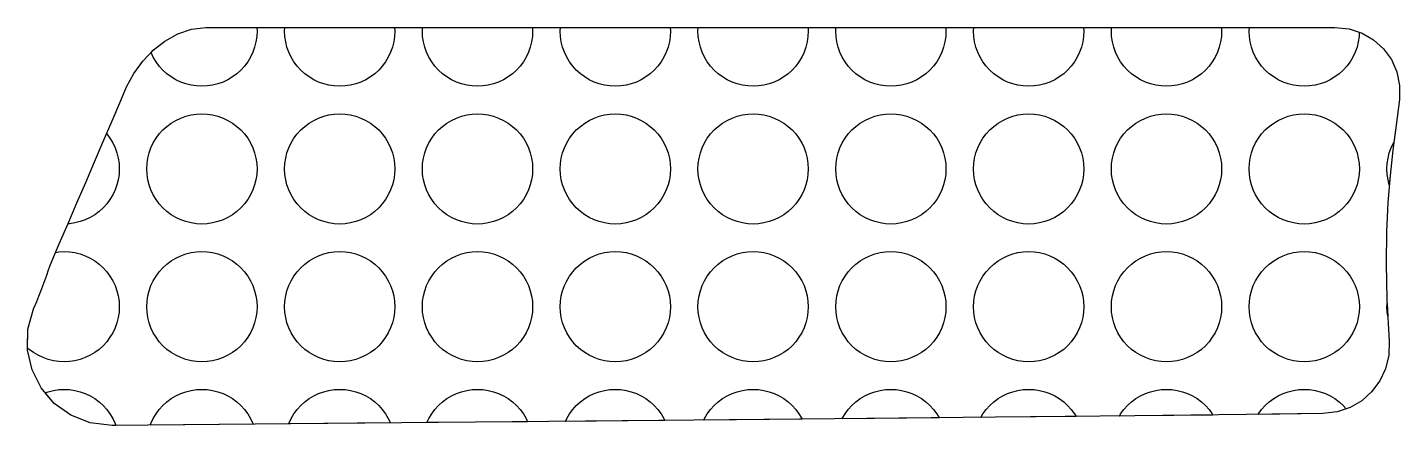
# Model space of a CAD drawing. Header units: millimetres. Extents: x 16 to 138, y -290 to -202.
# Drawn here: x 113.09 to 137.98, y -209.1 to -201.88 of the extents above; entities that cross this region are included whole.
import ezdxf

# ---------------------------------------------------------------- set-up
doc = ezdxf.new("R2010")
doc.units = ezdxf.units.MM
doc.layers.add('background', color=7, linetype='Continuous')
doc.layers.add('outline_1', color=3, linetype='Continuous')

msp = doc.modelspace()

# ---------------------------------------------------------------- linework, layer by layer
at = {"layer": 'background'}
for points in [[(115.372, -202.29), (115.585, -202.122), (115.817, -201.992), (116.065, -201.907), (116.324, -201.875), (117.252, -201.875), (117.255, -201.943), (117.251, -202.041), (117.236, -202.138), (117.212, -202.233), (117.179, -202.325), (117.137, -202.414), (117.087, -202.498), (117.028, -202.577), (116.962, -202.65), (116.89, -202.716), (116.811, -202.774), (116.727, -202.824), (116.638, -202.866), (116.546, -202.899), (116.45, -202.923), (116.353, -202.938), (116.255, -202.943), (116.157, -202.938), (116.06, -202.923), (115.965, -202.899), (115.873, -202.866), (115.784, -202.824), (115.7, -202.774), (115.621, -202.716), (115.548, -202.65), (115.482, -202.577), (115.424, -202.498), (115.373, -202.414), (115.334, -202.33)], [(118.885, -201.875), (119.752, -201.875), (119.755, -201.943), (119.751, -202.041), (119.736, -202.138), (119.712, -202.233), (119.679, -202.325), (119.637, -202.414), (119.587, -202.498), (119.528, -202.577), (119.462, -202.65), (119.39, -202.716), (119.311, -202.774), (119.227, -202.824), (119.138, -202.866), (119.046, -202.899), (118.95, -202.923), (118.853, -202.938), (118.755, -202.943), (118.657, -202.938), (118.56, -202.923), (118.465, -202.899), (118.373, -202.866), (118.284, -202.824), (118.2, -202.774), (118.121, -202.716), (118.048, -202.65), (117.982, -202.577), (117.924, -202.498), (117.873, -202.414), (117.831, -202.325), (117.798, -202.233), (117.775, -202.138), (117.76, -202.041), (117.755, -201.943), (117.759, -201.875)], [(121.446, -201.875), (122.252, -201.875), (122.255, -201.943), (122.251, -202.041), (122.236, -202.138), (122.212, -202.233), (122.179, -202.325), (122.137, -202.414), (122.087, -202.498), (122.028, -202.577), (121.962, -202.65), (121.89, -202.716), (121.811, -202.774), (121.727, -202.824), (121.638, -202.866), (121.546, -202.899), (121.45, -202.923), (121.353, -202.938), (121.255, -202.943), (121.157, -202.938), (121.06, -202.923), (120.965, -202.899), (120.873, -202.866), (120.784, -202.824), (120.7, -202.774), (120.621, -202.716), (120.548, -202.65), (120.482, -202.577), (120.424, -202.498), (120.373, -202.414), (120.331, -202.325), (120.298, -202.233), (120.275, -202.138), (120.26, -202.041), (120.255, -201.943), (120.259, -201.875)], [(124.007, -201.875), (124.752, -201.875), (124.755, -201.943), (124.751, -202.041), (124.736, -202.138), (124.712, -202.233), (124.679, -202.325), (124.637, -202.414), (124.587, -202.498), (124.528, -202.577), (124.462, -202.65), (124.39, -202.716), (124.311, -202.774), (124.227, -202.824), (124.138, -202.866), (124.046, -202.899), (123.95, -202.923), (123.853, -202.938), (123.755, -202.943), (123.657, -202.938), (123.56, -202.923), (123.465, -202.899), (123.373, -202.866), (123.284, -202.824), (123.2, -202.774), (123.121, -202.716), (123.048, -202.65), (122.982, -202.577), (122.924, -202.498), (122.873, -202.414), (122.831, -202.325), (122.798, -202.233), (122.775, -202.138), (122.76, -202.041), (122.755, -201.943), (122.759, -201.875)], [(126.568, -201.875), (127.252, -201.875), (127.255, -201.943), (127.251, -202.041), (127.236, -202.138), (127.212, -202.233), (127.179, -202.325), (127.137, -202.414), (127.087, -202.498), (127.028, -202.577), (126.962, -202.65), (126.89, -202.716), (126.811, -202.774), (126.727, -202.824), (126.638, -202.866), (126.546, -202.899), (126.45, -202.923), (126.353, -202.938), (126.255, -202.943), (126.157, -202.938), (126.06, -202.923), (125.965, -202.899), (125.873, -202.866), (125.784, -202.824), (125.7, -202.774), (125.621, -202.716), (125.548, -202.65), (125.482, -202.577), (125.424, -202.498), (125.373, -202.414), (125.331, -202.325), (125.298, -202.233), (125.275, -202.138), (125.26, -202.041), (125.255, -201.943), (125.259, -201.875)], [(129.128, -201.875), (129.752, -201.875), (129.755, -201.943), (129.751, -202.041), (129.736, -202.138), (129.712, -202.233), (129.679, -202.325), (129.637, -202.414), (129.587, -202.498), (129.528, -202.577), (129.462, -202.65), (129.39, -202.716), (129.311, -202.774), (129.227, -202.824), (129.138, -202.866), (129.046, -202.899), (128.95, -202.923), (128.853, -202.938), (128.755, -202.943), (128.657, -202.938), (128.56, -202.923), (128.465, -202.899), (128.373, -202.866), (128.284, -202.824), (128.2, -202.774), (128.121, -202.716), (128.048, -202.65), (127.982, -202.577), (127.924, -202.498), (127.873, -202.414), (127.831, -202.325), (127.798, -202.233), (127.775, -202.138), (127.76, -202.041), (127.755, -201.943), (127.759, -201.875)], [(131.689, -201.875), (132.252, -201.875), (132.255, -201.943), (132.251, -202.041), (132.236, -202.138), (132.212, -202.233), (132.179, -202.325), (132.137, -202.414), (132.087, -202.498), (132.028, -202.577), (131.962, -202.65), (131.89, -202.716), (131.811, -202.774), (131.727, -202.824), (131.638, -202.866), (131.546, -202.899), (131.45, -202.923), (131.353, -202.938), (131.255, -202.943), (131.157, -202.938), (131.06, -202.923), (130.965, -202.899), (130.873, -202.866), (130.784, -202.824), (130.7, -202.774), (130.621, -202.716), (130.548, -202.65), (130.482, -202.577), (130.424, -202.498), (130.373, -202.414), (130.331, -202.325), (130.298, -202.233), (130.275, -202.138), (130.26, -202.041), (130.255, -201.943), (130.259, -201.875)], [(134.25, -201.875), (134.752, -201.875), (134.755, -201.943), (134.751, -202.041), (134.736, -202.138), (134.712, -202.233), (134.679, -202.325), (134.637, -202.414), (134.587, -202.498), (134.528, -202.577), (134.462, -202.65), (134.39, -202.716), (134.311, -202.774), (134.227, -202.824), (134.138, -202.866), (134.046, -202.899), (133.95, -202.923), (133.853, -202.938), (133.755, -202.943), (133.657, -202.938), (133.56, -202.923), (133.465, -202.899), (133.373, -202.866), (133.284, -202.824), (133.2, -202.774), (133.121, -202.716), (133.048, -202.65), (132.982, -202.577), (132.924, -202.498), (132.873, -202.414), (132.831, -202.325), (132.798, -202.233), (132.775, -202.138), (132.76, -202.041), (132.755, -201.943), (132.759, -201.875)], [(136.811, -201.875), (137.067, -201.901), (137.254, -201.962), (137.251, -202.041), (137.236, -202.138), (137.212, -202.233), (137.179, -202.325), (137.137, -202.414), (137.087, -202.498), (137.028, -202.577), (136.962, -202.65), (136.89, -202.716), (136.811, -202.774), (136.727, -202.824), (136.638, -202.866), (136.546, -202.899), (136.45, -202.923), (136.353, -202.938), (136.255, -202.943), (136.157, -202.938), (136.06, -202.923), (135.965, -202.899), (135.873, -202.866), (135.784, -202.824), (135.7, -202.774), (135.621, -202.716), (135.548, -202.65), (135.482, -202.577), (135.424, -202.498), (135.373, -202.414), (135.331, -202.325), (135.298, -202.233), (135.275, -202.138), (135.26, -202.041), (135.255, -201.943), (135.259, -201.875)], [(117.255, -204.443), (117.251, -204.541), (117.236, -204.638), (117.212, -204.733), (117.179, -204.825), (117.137, -204.914), (117.087, -204.998), (117.028, -205.077), (116.962, -205.15), (116.89, -205.216), (116.811, -205.274), (116.727, -205.324), (116.638, -205.366), (116.546, -205.399), (116.45, -205.423), (116.353, -205.438), (116.255, -205.443), (116.157, -205.438), (116.06, -205.423), (115.965, -205.399), (115.873, -205.366), (115.784, -205.324), (115.7, -205.274), (115.621, -205.216), (115.548, -205.15), (115.482, -205.077), (115.424, -204.998), (115.373, -204.914), (115.331, -204.825), (115.298, -204.733), (115.275, -204.638), (115.26, -204.541), (115.255, -204.443), (115.26, -204.345), (115.275, -204.247), (115.298, -204.152), (115.331, -204.06), (115.373, -203.971), (115.424, -203.887), (115.482, -203.808), (115.548, -203.735), (115.621, -203.67), (115.7, -203.611), (115.784, -203.561), (115.873, -203.519), (115.965, -203.486), (116.06, -203.462), (116.157, -203.447), (116.255, -203.443), (116.353, -203.447), (116.45, -203.462), (116.546, -203.486), (116.638, -203.519), (116.727, -203.561), (116.811, -203.611), (116.89, -203.67), (116.962, -203.735), (117.028, -203.808), (117.087, -203.887), (117.137, -203.971), (117.179, -204.06), (117.212, -204.152), (117.236, -204.247), (117.251, -204.345)], [(119.755, -204.443), (119.751, -204.541), (119.736, -204.638), (119.712, -204.733), (119.679, -204.825), (119.637, -204.914), (119.587, -204.998), (119.528, -205.077), (119.462, -205.15), (119.39, -205.216), (119.311, -205.274), (119.227, -205.324), (119.138, -205.366), (119.046, -205.399), (118.95, -205.423), (118.853, -205.438), (118.755, -205.443), (118.657, -205.438), (118.56, -205.423), (118.465, -205.399), (118.373, -205.366), (118.284, -205.324), (118.2, -205.274), (118.121, -205.216), (118.048, -205.15), (117.982, -205.077), (117.924, -204.998), (117.873, -204.914), (117.831, -204.825), (117.798, -204.733), (117.775, -204.638), (117.76, -204.541), (117.755, -204.443), (117.76, -204.345), (117.775, -204.247), (117.798, -204.152), (117.831, -204.06), (117.873, -203.971), (117.924, -203.887), (117.982, -203.808), (118.048, -203.735), (118.121, -203.67), (118.2, -203.611), (118.284, -203.561), (118.373, -203.519), (118.465, -203.486), (118.56, -203.462), (118.657, -203.447), (118.755, -203.443), (118.853, -203.447), (118.95, -203.462), (119.046, -203.486), (119.138, -203.519), (119.227, -203.561), (119.311, -203.611), (119.39, -203.67), (119.462, -203.735), (119.528, -203.808), (119.587, -203.887), (119.637, -203.971), (119.679, -204.06), (119.712, -204.152), (119.736, -204.247), (119.751, -204.345)], [(122.255, -204.443), (122.251, -204.541), (122.236, -204.638), (122.212, -204.733), (122.179, -204.825), (122.137, -204.914), (122.087, -204.998), (122.028, -205.077), (121.962, -205.15), (121.89, -205.216), (121.811, -205.274), (121.727, -205.324), (121.638, -205.366), (121.546, -205.399), (121.45, -205.423), (121.353, -205.438), (121.255, -205.443), (121.157, -205.438), (121.06, -205.423), (120.965, -205.399), (120.873, -205.366), (120.784, -205.324), (120.7, -205.274), (120.621, -205.216), (120.548, -205.15), (120.482, -205.077), (120.424, -204.998), (120.373, -204.914), (120.331, -204.825), (120.298, -204.733), (120.275, -204.638), (120.26, -204.541), (120.255, -204.443), (120.26, -204.345), (120.275, -204.247), (120.298, -204.152), (120.331, -204.06), (120.373, -203.971), (120.424, -203.887), (120.482, -203.808), (120.548, -203.735), (120.621, -203.67), (120.7, -203.611), (120.784, -203.561), (120.873, -203.519), (120.965, -203.486), (121.06, -203.462), (121.157, -203.447), (121.255, -203.443), (121.353, -203.447), (121.45, -203.462), (121.546, -203.486), (121.638, -203.519), (121.727, -203.561), (121.811, -203.611), (121.89, -203.67), (121.962, -203.735), (122.028, -203.808), (122.087, -203.887), (122.137, -203.971), (122.179, -204.06), (122.212, -204.152), (122.236, -204.247), (122.251, -204.345)], [(124.755, -204.443), (124.751, -204.541), (124.736, -204.638), (124.712, -204.733), (124.679, -204.825), (124.637, -204.914), (124.587, -204.998), (124.528, -205.077), (124.462, -205.15), (124.39, -205.216), (124.311, -205.274), (124.227, -205.324), (124.138, -205.366), (124.046, -205.399), (123.95, -205.423), (123.853, -205.438), (123.755, -205.443), (123.657, -205.438), (123.56, -205.423), (123.465, -205.399), (123.373, -205.366), (123.284, -205.324), (123.2, -205.274), (123.121, -205.216), (123.048, -205.15), (122.982, -205.077), (122.924, -204.998), (122.873, -204.914), (122.831, -204.825), (122.798, -204.733), (122.775, -204.638), (122.76, -204.541), (122.755, -204.443), (122.76, -204.345), (122.775, -204.247), (122.798, -204.152), (122.831, -204.06), (122.873, -203.971), (122.924, -203.887), (122.982, -203.808), (123.048, -203.735), (123.121, -203.67), (123.2, -203.611), (123.284, -203.561), (123.373, -203.519), (123.465, -203.486), (123.56, -203.462), (123.657, -203.447), (123.755, -203.443), (123.853, -203.447), (123.95, -203.462), (124.046, -203.486), (124.138, -203.519), (124.227, -203.561), (124.311, -203.611), (124.39, -203.67), (124.462, -203.735), (124.528, -203.808), (124.587, -203.887), (124.637, -203.971), (124.679, -204.06), (124.712, -204.152), (124.736, -204.247), (124.751, -204.345)], [(127.255, -204.443), (127.251, -204.541), (127.236, -204.638), (127.212, -204.733), (127.179, -204.825), (127.137, -204.914), (127.087, -204.998), (127.028, -205.077), (126.962, -205.15), (126.89, -205.216), (126.811, -205.274), (126.727, -205.324), (126.638, -205.366), (126.546, -205.399), (126.45, -205.423), (126.353, -205.438), (126.255, -205.443), (126.157, -205.438), (126.06, -205.423), (125.965, -205.399), (125.873, -205.366), (125.784, -205.324), (125.7, -205.274), (125.621, -205.216), (125.548, -205.15), (125.482, -205.077), (125.424, -204.998), (125.373, -204.914), (125.331, -204.825), (125.298, -204.733), (125.275, -204.638), (125.26, -204.541), (125.255, -204.443), (125.26, -204.345), (125.275, -204.247), (125.298, -204.152), (125.331, -204.06), (125.373, -203.971), (125.424, -203.887), (125.482, -203.808), (125.548, -203.735), (125.621, -203.67), (125.7, -203.611), (125.784, -203.561), (125.873, -203.519), (125.965, -203.486), (126.06, -203.462), (126.157, -203.447), (126.255, -203.443), (126.353, -203.447), (126.45, -203.462), (126.546, -203.486), (126.638, -203.519), (126.727, -203.561), (126.811, -203.611), (126.89, -203.67), (126.962, -203.735), (127.028, -203.808), (127.087, -203.887), (127.137, -203.971), (127.179, -204.06), (127.212, -204.152), (127.236, -204.247), (127.251, -204.345)], [(129.755, -204.443), (129.751, -204.541), (129.736, -204.638), (129.712, -204.733), (129.679, -204.825), (129.637, -204.914), (129.587, -204.998), (129.528, -205.077), (129.462, -205.15), (129.39, -205.216), (129.311, -205.274), (129.227, -205.324), (129.138, -205.366), (129.046, -205.399), (128.95, -205.423), (128.853, -205.438), (128.755, -205.443), (128.657, -205.438), (128.56, -205.423), (128.465, -205.399), (128.373, -205.366), (128.284, -205.324), (128.2, -205.274), (128.121, -205.216), (128.048, -205.15), (127.982, -205.077), (127.924, -204.998), (127.873, -204.914), (127.831, -204.825), (127.798, -204.733), (127.775, -204.638), (127.76, -204.541), (127.755, -204.443), (127.76, -204.345), (127.775, -204.247), (127.798, -204.152), (127.831, -204.06), (127.873, -203.971), (127.924, -203.887), (127.982, -203.808), (128.048, -203.735), (128.121, -203.67), (128.2, -203.611), (128.284, -203.561), (128.373, -203.519), (128.465, -203.486), (128.56, -203.462), (128.657, -203.447), (128.755, -203.443), (128.853, -203.447), (128.95, -203.462), (129.046, -203.486), (129.138, -203.519), (129.227, -203.561), (129.311, -203.611), (129.39, -203.67), (129.462, -203.735), (129.528, -203.808), (129.587, -203.887), (129.637, -203.971), (129.679, -204.06), (129.712, -204.152), (129.736, -204.247), (129.751, -204.345)], [(132.255, -204.443), (132.251, -204.541), (132.236, -204.638), (132.212, -204.733), (132.179, -204.825), (132.137, -204.914), (132.087, -204.998), (132.028, -205.077), (131.962, -205.15), (131.89, -205.216), (131.811, -205.274), (131.727, -205.324), (131.638, -205.366), (131.546, -205.399), (131.45, -205.423), (131.353, -205.438), (131.255, -205.443), (131.157, -205.438), (131.06, -205.423), (130.965, -205.399), (130.873, -205.366), (130.784, -205.324), (130.7, -205.274), (130.621, -205.216), (130.548, -205.15), (130.482, -205.077), (130.424, -204.998), (130.373, -204.914), (130.331, -204.825), (130.298, -204.733), (130.275, -204.638), (130.26, -204.541), (130.255, -204.443), (130.26, -204.345), (130.275, -204.247), (130.298, -204.152), (130.331, -204.06), (130.373, -203.971), (130.424, -203.887), (130.482, -203.808), (130.548, -203.735), (130.621, -203.67), (130.7, -203.611), (130.784, -203.561), (130.873, -203.519), (130.965, -203.486), (131.06, -203.462), (131.157, -203.447), (131.255, -203.443), (131.353, -203.447), (131.45, -203.462), (131.546, -203.486), (131.638, -203.519), (131.727, -203.561), (131.811, -203.611), (131.89, -203.67), (131.962, -203.735), (132.028, -203.808), (132.087, -203.887), (132.137, -203.971), (132.179, -204.06), (132.212, -204.152), (132.236, -204.247), (132.251, -204.345)], [(134.755, -204.443), (134.751, -204.541), (134.736, -204.638), (134.712, -204.733), (134.679, -204.825), (134.637, -204.914), (134.587, -204.998), (134.528, -205.077), (134.462, -205.15), (134.39, -205.216), (134.311, -205.274), (134.227, -205.324), (134.138, -205.366), (134.046, -205.399), (133.95, -205.423), (133.853, -205.438), (133.755, -205.443), (133.657, -205.438), (133.56, -205.423), (133.465, -205.399), (133.373, -205.366), (133.284, -205.324), (133.2, -205.274), (133.121, -205.216), (133.048, -205.15), (132.982, -205.077), (132.924, -204.998), (132.873, -204.914), (132.831, -204.825), (132.798, -204.733), (132.775, -204.638), (132.76, -204.541), (132.755, -204.443), (132.76, -204.345), (132.775, -204.247), (132.798, -204.152), (132.831, -204.06), (132.873, -203.971), (132.924, -203.887), (132.982, -203.808), (133.048, -203.735), (133.121, -203.67), (133.2, -203.611), (133.284, -203.561), (133.373, -203.519), (133.465, -203.486), (133.56, -203.462), (133.657, -203.447), (133.755, -203.443), (133.853, -203.447), (133.95, -203.462), (134.046, -203.486), (134.138, -203.519), (134.227, -203.561), (134.311, -203.611), (134.39, -203.67), (134.462, -203.735), (134.528, -203.808), (134.587, -203.887), (134.637, -203.971), (134.679, -204.06), (134.712, -204.152), (134.736, -204.247), (134.751, -204.345)], [(137.255, -204.443), (137.251, -204.541), (137.236, -204.638), (137.212, -204.733), (137.179, -204.825), (137.137, -204.914), (137.087, -204.998), (137.028, -205.077), (136.962, -205.15), (136.89, -205.216), (136.811, -205.274), (136.727, -205.324), (136.638, -205.366), (136.546, -205.399), (136.45, -205.423), (136.353, -205.438), (136.255, -205.443), (136.157, -205.438), (136.06, -205.423), (135.965, -205.399), (135.873, -205.366), (135.784, -205.324), (135.7, -205.274), (135.621, -205.216), (135.548, -205.15), (135.482, -205.077), (135.424, -204.998), (135.373, -204.914), (135.331, -204.825), (135.298, -204.733), (135.275, -204.638), (135.26, -204.541), (135.255, -204.443), (135.26, -204.345), (135.275, -204.247), (135.298, -204.152), (135.331, -204.06), (135.373, -203.971), (135.424, -203.887), (135.482, -203.808), (135.548, -203.735), (135.621, -203.67), (135.7, -203.611), (135.784, -203.561), (135.873, -203.519), (135.965, -203.486), (136.06, -203.462), (136.157, -203.447), (136.255, -203.443), (136.353, -203.447), (136.45, -203.462), (136.546, -203.486), (136.638, -203.519), (136.727, -203.561), (136.811, -203.611), (136.89, -203.67), (136.962, -203.735), (137.028, -203.808), (137.087, -203.887), (137.137, -203.971), (137.179, -204.06), (137.212, -204.152), (137.236, -204.247), (137.251, -204.345)], [(113.826, -205.431), (113.986, -205.059), (114.146, -204.688), (114.306, -204.316), (114.466, -203.945), (114.526, -203.805), (114.528, -203.808), (114.587, -203.887), (114.637, -203.971), (114.679, -204.06), (114.712, -204.152), (114.736, -204.247), (114.751, -204.345), (114.755, -204.443), (114.751, -204.541), (114.736, -204.638), (114.712, -204.733), (114.679, -204.825), (114.637, -204.914), (114.587, -204.998), (114.528, -205.077), (114.462, -205.15), (114.39, -205.216), (114.311, -205.274), (114.227, -205.324), (114.138, -205.366), (114.046, -205.399), (113.95, -205.423), (113.853, -205.438), (113.822, -205.439)], [(137.862, -204.1), (137.812, -204.562), (137.798, -204.731), (137.775, -204.638), (137.76, -204.541), (137.755, -204.443), (137.76, -204.345), (137.775, -204.247), (137.798, -204.152), (137.831, -204.06), (137.873, -203.971), (137.88, -203.96)], [(113.098, -207.349), (113.208, -206.966), (113.209, -206.963), (113.21, -206.961), (113.212, -206.958), (113.213, -206.955), (113.214, -206.952), (113.216, -206.949), (113.217, -206.947), (113.218, -206.944), (113.258, -206.849), (113.297, -206.754), (113.335, -206.659), (113.371, -206.563), (113.407, -206.467), (113.441, -206.37), (113.474, -206.273), (113.506, -206.174), (113.6, -205.956), (113.657, -205.947), (113.755, -205.943), (113.853, -205.947), (113.95, -205.962), (114.046, -205.986), (114.138, -206.019), (114.227, -206.061), (114.311, -206.111), (114.39, -206.17), (114.462, -206.235), (114.528, -206.308), (114.587, -206.387), (114.637, -206.471), (114.679, -206.56), (114.712, -206.652), (114.736, -206.747), (114.751, -206.845), (114.755, -206.943), (114.751, -207.041), (114.736, -207.138), (114.712, -207.233), (114.679, -207.325), (114.637, -207.414), (114.587, -207.498), (114.528, -207.577), (114.462, -207.65), (114.39, -207.716), (114.311, -207.774), (114.227, -207.824), (114.138, -207.866), (114.046, -207.899), (113.95, -207.923), (113.853, -207.938), (113.755, -207.943), (113.657, -207.938), (113.56, -207.923), (113.465, -207.899), (113.373, -207.866), (113.284, -207.824), (113.2, -207.774), (113.121, -207.716), (113.09, -207.688)], [(117.255, -206.943), (117.251, -207.041), (117.236, -207.138), (117.212, -207.233), (117.179, -207.325), (117.137, -207.414), (117.087, -207.498), (117.028, -207.577), (116.962, -207.65), (116.89, -207.716), (116.811, -207.774), (116.727, -207.824), (116.638, -207.866), (116.546, -207.899), (116.45, -207.923), (116.353, -207.938), (116.255, -207.943), (116.157, -207.938), (116.06, -207.923), (115.965, -207.899), (115.873, -207.866), (115.784, -207.824), (115.7, -207.774), (115.621, -207.716), (115.548, -207.65), (115.482, -207.577), (115.424, -207.498), (115.373, -207.414), (115.331, -207.325), (115.298, -207.233), (115.275, -207.138), (115.26, -207.041), (115.255, -206.943), (115.26, -206.845), (115.275, -206.747), (115.298, -206.652), (115.331, -206.56), (115.373, -206.471), (115.424, -206.387), (115.482, -206.308), (115.548, -206.235), (115.621, -206.17), (115.7, -206.111), (115.784, -206.061), (115.873, -206.019), (115.965, -205.986), (116.06, -205.962), (116.157, -205.947), (116.255, -205.943), (116.353, -205.947), (116.45, -205.962), (116.546, -205.986), (116.638, -206.019), (116.727, -206.061), (116.811, -206.111), (116.89, -206.17), (116.962, -206.235), (117.028, -206.308), (117.087, -206.387), (117.137, -206.471), (117.179, -206.56), (117.212, -206.652), (117.236, -206.747), (117.251, -206.845)], [(119.755, -206.943), (119.751, -207.041), (119.736, -207.138), (119.712, -207.233), (119.679, -207.325), (119.637, -207.414), (119.587, -207.498), (119.528, -207.577), (119.462, -207.65), (119.39, -207.716), (119.311, -207.774), (119.227, -207.824), (119.138, -207.866), (119.046, -207.899), (118.95, -207.923), (118.853, -207.938), (118.755, -207.943), (118.657, -207.938), (118.56, -207.923), (118.465, -207.899), (118.373, -207.866), (118.284, -207.824), (118.2, -207.774), (118.121, -207.716), (118.048, -207.65), (117.982, -207.577), (117.924, -207.498), (117.873, -207.414), (117.831, -207.325), (117.798, -207.233), (117.775, -207.138), (117.76, -207.041), (117.755, -206.943), (117.76, -206.845), (117.775, -206.747), (117.798, -206.652), (117.831, -206.56), (117.873, -206.471), (117.924, -206.387), (117.982, -206.308), (118.048, -206.235), (118.121, -206.17), (118.2, -206.111), (118.284, -206.061), (118.373, -206.019), (118.465, -205.986), (118.56, -205.962), (118.657, -205.947), (118.755, -205.943), (118.853, -205.947), (118.95, -205.962), (119.046, -205.986), (119.138, -206.019), (119.227, -206.061), (119.311, -206.111), (119.39, -206.17), (119.462, -206.235), (119.528, -206.308), (119.587, -206.387), (119.637, -206.471), (119.679, -206.56), (119.712, -206.652), (119.736, -206.747), (119.751, -206.845)], [(122.255, -206.943), (122.251, -207.041), (122.236, -207.138), (122.212, -207.233), (122.179, -207.325), (122.137, -207.414), (122.087, -207.498), (122.028, -207.577), (121.962, -207.65), (121.89, -207.716), (121.811, -207.774), (121.727, -207.824), (121.638, -207.866), (121.546, -207.899), (121.45, -207.923), (121.353, -207.938), (121.255, -207.943), (121.157, -207.938), (121.06, -207.923), (120.965, -207.899), (120.873, -207.866), (120.784, -207.824), (120.7, -207.774), (120.621, -207.716), (120.548, -207.65), (120.482, -207.577), (120.424, -207.498), (120.373, -207.414), (120.331, -207.325), (120.298, -207.233), (120.275, -207.138), (120.26, -207.041), (120.255, -206.943), (120.26, -206.845), (120.275, -206.747), (120.298, -206.652), (120.331, -206.56), (120.373, -206.471), (120.424, -206.387), (120.482, -206.308), (120.548, -206.235), (120.621, -206.17), (120.7, -206.111), (120.784, -206.061), (120.873, -206.019), (120.965, -205.986), (121.06, -205.962), (121.157, -205.947), (121.255, -205.943), (121.353, -205.947), (121.45, -205.962), (121.546, -205.986), (121.638, -206.019), (121.727, -206.061), (121.811, -206.111), (121.89, -206.17), (121.962, -206.235), (122.028, -206.308), (122.087, -206.387), (122.137, -206.471), (122.179, -206.56), (122.212, -206.652), (122.236, -206.747), (122.251, -206.845)], [(124.755, -206.943), (124.751, -207.041), (124.736, -207.138), (124.712, -207.233), (124.679, -207.325), (124.637, -207.414), (124.587, -207.498), (124.528, -207.577), (124.462, -207.65), (124.39, -207.716), (124.311, -207.774), (124.227, -207.824), (124.138, -207.866), (124.046, -207.899), (123.95, -207.923), (123.853, -207.938), (123.755, -207.943), (123.657, -207.938), (123.56, -207.923), (123.465, -207.899), (123.373, -207.866), (123.284, -207.824), (123.2, -207.774), (123.121, -207.716), (123.048, -207.65), (122.982, -207.577), (122.924, -207.498), (122.873, -207.414), (122.831, -207.325), (122.798, -207.233), (122.775, -207.138), (122.76, -207.041), (122.755, -206.943), (122.76, -206.845), (122.775, -206.747), (122.798, -206.652), (122.831, -206.56), (122.873, -206.471), (122.924, -206.387), (122.982, -206.308), (123.048, -206.235), (123.121, -206.17), (123.2, -206.111), (123.284, -206.061), (123.373, -206.019), (123.465, -205.986), (123.56, -205.962), (123.657, -205.947), (123.755, -205.943), (123.853, -205.947), (123.95, -205.962), (124.046, -205.986), (124.138, -206.019), (124.227, -206.061), (124.311, -206.111), (124.39, -206.17), (124.462, -206.235), (124.528, -206.308), (124.587, -206.387), (124.637, -206.471), (124.679, -206.56), (124.712, -206.652), (124.736, -206.747), (124.751, -206.845)], [(127.255, -206.943), (127.251, -207.041), (127.236, -207.138), (127.212, -207.233), (127.179, -207.325), (127.137, -207.414), (127.087, -207.498), (127.028, -207.577), (126.962, -207.65), (126.89, -207.716), (126.811, -207.774), (126.727, -207.824), (126.638, -207.866), (126.546, -207.899), (126.45, -207.923), (126.353, -207.938), (126.255, -207.943), (126.157, -207.938), (126.06, -207.923), (125.965, -207.899), (125.873, -207.866), (125.784, -207.824), (125.7, -207.774), (125.621, -207.716), (125.548, -207.65), (125.482, -207.577), (125.424, -207.498), (125.373, -207.414), (125.331, -207.325), (125.298, -207.233), (125.275, -207.138), (125.26, -207.041), (125.255, -206.943), (125.26, -206.845), (125.275, -206.747), (125.298, -206.652), (125.331, -206.56), (125.373, -206.471), (125.424, -206.387), (125.482, -206.308), (125.548, -206.235), (125.621, -206.17), (125.7, -206.111), (125.784, -206.061), (125.873, -206.019), (125.965, -205.986), (126.06, -205.962), (126.157, -205.947), (126.255, -205.943), (126.353, -205.947), (126.45, -205.962), (126.546, -205.986), (126.638, -206.019), (126.727, -206.061), (126.811, -206.111), (126.89, -206.17), (126.962, -206.235), (127.028, -206.308), (127.087, -206.387), (127.137, -206.471), (127.179, -206.56), (127.212, -206.652), (127.236, -206.747), (127.251, -206.845)], [(129.755, -206.943), (129.751, -207.041), (129.736, -207.138), (129.712, -207.233), (129.679, -207.325), (129.637, -207.414), (129.587, -207.498), (129.528, -207.577), (129.462, -207.65), (129.39, -207.716), (129.311, -207.774), (129.227, -207.824), (129.138, -207.866), (129.046, -207.899), (128.95, -207.923), (128.853, -207.938), (128.755, -207.943), (128.657, -207.938), (128.56, -207.923), (128.465, -207.899), (128.373, -207.866), (128.284, -207.824), (128.2, -207.774), (128.121, -207.716), (128.048, -207.65), (127.982, -207.577), (127.924, -207.498), (127.873, -207.414), (127.831, -207.325), (127.798, -207.233), (127.775, -207.138), (127.76, -207.041), (127.755, -206.943), (127.76, -206.845), (127.775, -206.747), (127.798, -206.652), (127.831, -206.56), (127.873, -206.471), (127.924, -206.387), (127.982, -206.308), (128.048, -206.235), (128.121, -206.17), (128.2, -206.111), (128.284, -206.061), (128.373, -206.019), (128.465, -205.986), (128.56, -205.962), (128.657, -205.947), (128.755, -205.943), (128.853, -205.947), (128.95, -205.962), (129.046, -205.986), (129.138, -206.019), (129.227, -206.061), (129.311, -206.111), (129.39, -206.17), (129.462, -206.235), (129.528, -206.308), (129.587, -206.387), (129.637, -206.471), (129.679, -206.56), (129.712, -206.652), (129.736, -206.747), (129.751, -206.845)], [(132.255, -206.943), (132.251, -207.041), (132.236, -207.138), (132.212, -207.233), (132.179, -207.325), (132.137, -207.414), (132.087, -207.498), (132.028, -207.577), (131.962, -207.65), (131.89, -207.716), (131.811, -207.774), (131.727, -207.824), (131.638, -207.866), (131.546, -207.899), (131.45, -207.923), (131.353, -207.938), (131.255, -207.943), (131.157, -207.938), (131.06, -207.923), (130.965, -207.899), (130.873, -207.866), (130.784, -207.824), (130.7, -207.774), (130.621, -207.716), (130.548, -207.65), (130.482, -207.577), (130.424, -207.498), (130.373, -207.414), (130.331, -207.325), (130.298, -207.233), (130.275, -207.138), (130.26, -207.041), (130.255, -206.943), (130.26, -206.845), (130.275, -206.747), (130.298, -206.652), (130.331, -206.56), (130.373, -206.471), (130.424, -206.387), (130.482, -206.308), (130.548, -206.235), (130.621, -206.17), (130.7, -206.111), (130.784, -206.061), (130.873, -206.019), (130.965, -205.986), (131.06, -205.962), (131.157, -205.947), (131.255, -205.943), (131.353, -205.947), (131.45, -205.962), (131.546, -205.986), (131.638, -206.019), (131.727, -206.061), (131.811, -206.111), (131.89, -206.17), (131.962, -206.235), (132.028, -206.308), (132.087, -206.387), (132.137, -206.471), (132.179, -206.56), (132.212, -206.652), (132.236, -206.747), (132.251, -206.845)], [(134.755, -206.943), (134.751, -207.041), (134.736, -207.138), (134.712, -207.233), (134.679, -207.325), (134.637, -207.414), (134.587, -207.498), (134.528, -207.577), (134.462, -207.65), (134.39, -207.716), (134.311, -207.774), (134.227, -207.824), (134.138, -207.866), (134.046, -207.899), (133.95, -207.923), (133.853, -207.938), (133.755, -207.943), (133.657, -207.938), (133.56, -207.923), (133.465, -207.899), (133.373, -207.866), (133.284, -207.824), (133.2, -207.774), (133.121, -207.716), (133.048, -207.65), (132.982, -207.577), (132.924, -207.498), (132.873, -207.414), (132.831, -207.325), (132.798, -207.233), (132.775, -207.138), (132.76, -207.041), (132.755, -206.943), (132.76, -206.845), (132.775, -206.747), (132.798, -206.652), (132.831, -206.56), (132.873, -206.471), (132.924, -206.387), (132.982, -206.308), (133.048, -206.235), (133.121, -206.17), (133.2, -206.111), (133.284, -206.061), (133.373, -206.019), (133.465, -205.986), (133.56, -205.962), (133.657, -205.947), (133.755, -205.943), (133.853, -205.947), (133.95, -205.962), (134.046, -205.986), (134.138, -206.019), (134.227, -206.061), (134.311, -206.111), (134.39, -206.17), (134.462, -206.235), (134.528, -206.308), (134.587, -206.387), (134.637, -206.471), (134.679, -206.56), (134.712, -206.652), (134.736, -206.747), (134.751, -206.845)], [(137.255, -206.943), (137.251, -207.041), (137.236, -207.138), (137.212, -207.233), (137.179, -207.325), (137.137, -207.414), (137.087, -207.498), (137.028, -207.577), (136.962, -207.65), (136.89, -207.716), (136.811, -207.774), (136.727, -207.824), (136.638, -207.866), (136.546, -207.899), (136.45, -207.923), (136.353, -207.938), (136.255, -207.943), (136.157, -207.938), (136.06, -207.923), (135.965, -207.899), (135.873, -207.866), (135.784, -207.824), (135.7, -207.774), (135.621, -207.716), (135.548, -207.65), (135.482, -207.577), (135.424, -207.498), (135.373, -207.414), (135.331, -207.325), (135.298, -207.233), (135.275, -207.138), (135.26, -207.041), (135.255, -206.943), (135.26, -206.845), (135.275, -206.747), (135.298, -206.652), (135.331, -206.56), (135.373, -206.471), (135.424, -206.387), (135.482, -206.308), (135.548, -206.235), (135.621, -206.17), (135.7, -206.111), (135.784, -206.061), (135.873, -206.019), (135.965, -205.986), (136.06, -205.962), (136.157, -205.947), (136.255, -205.943), (136.353, -205.947), (136.45, -205.962), (136.546, -205.986), (136.638, -206.019), (136.727, -206.061), (136.811, -206.111), (136.89, -206.17), (136.962, -206.235), (137.028, -206.308), (137.087, -206.387), (137.137, -206.471), (137.179, -206.56), (137.212, -206.652), (137.236, -206.747), (137.251, -206.845)], [(137.771, -207.115), (137.76, -207.041), (137.755, -206.943), (137.758, -206.883)], [(114.626, -209.099), (114.23, -209.052), (113.877, -208.913), (113.577, -208.696), (113.413, -208.504), (113.465, -208.486), (113.56, -208.462), (113.657, -208.447), (113.755, -208.443), (113.853, -208.447), (113.95, -208.462), (114.046, -208.486), (114.138, -208.519), (114.227, -208.561), (114.311, -208.611), (114.39, -208.67), (114.462, -208.735), (114.528, -208.808), (114.587, -208.887), (114.637, -208.971), (114.679, -209.06), (114.693, -209.098)], [(115.32, -209.093), (115.331, -209.06), (115.373, -208.971), (115.424, -208.887), (115.482, -208.808), (115.548, -208.735), (115.621, -208.67), (115.7, -208.611), (115.784, -208.561), (115.873, -208.519), (115.965, -208.486), (116.06, -208.462), (116.157, -208.447), (116.255, -208.443), (116.353, -208.447), (116.45, -208.462), (116.546, -208.486), (116.638, -208.519), (116.727, -208.561), (116.811, -208.611), (116.89, -208.67), (116.962, -208.735), (117.028, -208.808), (117.087, -208.887), (117.137, -208.971), (117.179, -209.06), (117.185, -209.075)], [(117.871, -209.069), (117.828, -209.069), (117.831, -209.06), (117.873, -208.971), (117.924, -208.887), (117.982, -208.808), (118.048, -208.735), (118.121, -208.67), (118.2, -208.611), (118.284, -208.561), (118.373, -208.519), (118.465, -208.486), (118.56, -208.462), (118.657, -208.447), (118.755, -208.443), (118.853, -208.447), (118.95, -208.462), (119.046, -208.486), (119.138, -208.519), (119.227, -208.561), (119.311, -208.611), (119.39, -208.67), (119.462, -208.735), (119.528, -208.808), (119.587, -208.887), (119.637, -208.971), (119.676, -209.052)], [(121.218, -209.038), (120.338, -209.046), (120.373, -208.971), (120.424, -208.887), (120.482, -208.808), (120.548, -208.735), (120.621, -208.67), (120.7, -208.611), (120.784, -208.561), (120.873, -208.519), (120.965, -208.486), (121.06, -208.462), (121.157, -208.447), (121.255, -208.443), (121.353, -208.447), (121.45, -208.462), (121.546, -208.486), (121.638, -208.519), (121.727, -208.561), (121.811, -208.611), (121.89, -208.67), (121.962, -208.735), (122.028, -208.808), (122.087, -208.887), (122.137, -208.971), (122.165, -209.029)], [(124.545, -209.007), (122.849, -209.023), (122.873, -208.971), (122.924, -208.887), (122.982, -208.808), (123.048, -208.735), (123.121, -208.67), (123.2, -208.611), (123.284, -208.561), (123.373, -208.519), (123.465, -208.486), (123.56, -208.462), (123.657, -208.447), (123.755, -208.443), (123.853, -208.447), (123.95, -208.462), (124.046, -208.486), (124.138, -208.519), (124.227, -208.561), (124.311, -208.611), (124.39, -208.67), (124.462, -208.735), (124.528, -208.808), (124.587, -208.887), (124.637, -208.971), (124.654, -209.006)], [(125.36, -208.999), (125.373, -208.971), (125.424, -208.887), (125.482, -208.808), (125.548, -208.735), (125.621, -208.67), (125.7, -208.611), (125.784, -208.561), (125.873, -208.519), (125.965, -208.486), (126.06, -208.462), (126.157, -208.447), (126.255, -208.443), (126.353, -208.447), (126.45, -208.462), (126.546, -208.486), (126.638, -208.519), (126.727, -208.561), (126.811, -208.611), (126.89, -208.67), (126.962, -208.735), (127.028, -208.808), (127.087, -208.887), (127.137, -208.971), (127.143, -208.983)], [(127.871, -208.976), (127.873, -208.971), (127.924, -208.887), (127.982, -208.808), (128.048, -208.735), (128.121, -208.67), (128.2, -208.611), (128.284, -208.561), (128.373, -208.519), (128.465, -208.486), (128.56, -208.462), (128.657, -208.447), (128.755, -208.443), (128.853, -208.447), (128.95, -208.462), (129.046, -208.486), (129.138, -208.519), (129.227, -208.561), (129.311, -208.611), (129.39, -208.67), (129.462, -208.735), (129.528, -208.808), (129.587, -208.887), (129.63, -208.959)], [(130.651, -208.949), (130.385, -208.951), (130.424, -208.887), (130.482, -208.808), (130.548, -208.735), (130.621, -208.67), (130.7, -208.611), (130.784, -208.561), (130.873, -208.519), (130.965, -208.486), (131.06, -208.462), (131.157, -208.447), (131.255, -208.443), (131.353, -208.447), (131.45, -208.462), (131.546, -208.486), (131.638, -208.519), (131.727, -208.561), (131.811, -208.611), (131.89, -208.67), (131.962, -208.735), (132.028, -208.808), (132.087, -208.887), (132.115, -208.934)], [(133.183, -208.923), (132.9, -208.926), (132.924, -208.887), (132.982, -208.808), (133.048, -208.735), (133.121, -208.67), (133.2, -208.611), (133.284, -208.561), (133.373, -208.519), (133.465, -208.486), (133.56, -208.462), (133.657, -208.447), (133.755, -208.443), (133.853, -208.447), (133.95, -208.462), (134.046, -208.486), (134.138, -208.519), (134.227, -208.561), (134.311, -208.611), (134.39, -208.67), (134.462, -208.735), (134.528, -208.808), (134.587, -208.887), (134.599, -208.908)], [(136.85, -208.853), (136.594, -208.883), (135.417, -208.898), (135.424, -208.887), (135.482, -208.808), (135.548, -208.735), (135.621, -208.67), (135.7, -208.611), (135.784, -208.561), (135.873, -208.519), (135.965, -208.486), (136.06, -208.462), (136.157, -208.447), (136.255, -208.443), (136.353, -208.447), (136.45, -208.462), (136.546, -208.486), (136.638, -208.519), (136.727, -208.561), (136.811, -208.611), (136.89, -208.67), (136.962, -208.735), (137.017, -208.796)]]:
    msp.add_lwpolyline(points, close=True, dxfattribs=at)
at = {"layer": 'outline_1'}
msp.add_lwpolyline([(113.506, -206.174), (113.666, -205.803), (113.826, -205.431), (113.986, -205.059), (114.146, -204.688), (114.306, -204.316), (114.466, -203.945), (114.626, -203.573), (114.786, -203.201), (114.885, -202.952), (115.018, -202.713), (115.181, -202.49), (115.372, -202.29), (115.585, -202.122), (115.817, -201.992), (116.065, -201.907), (116.324, -201.875), (118.885, -201.875), (121.446, -201.875), (124.007, -201.875), (126.568, -201.875), (129.128, -201.875), (131.689, -201.875), (134.25, -201.875), (136.811, -201.875), (137.067, -201.901), (137.304, -201.978), (137.514, -202.101), (137.693, -202.264), (137.835, -202.46), (137.934, -202.682), (137.984, -202.926), (137.98, -203.183), (137.92, -203.646), (137.862, -204.1), (137.812, -204.562), (137.772, -205.049), (137.746, -205.576), (137.739, -206.161), (137.755, -206.819), (137.796, -207.566), (137.788, -207.824), (137.729, -208.068), (137.624, -208.29), (137.478, -208.485), (137.297, -208.648), (137.086, -208.772), (136.85, -208.853), (136.594, -208.883), (135.205, -208.901), (133.183, -208.923), (130.651, -208.949), (127.731, -208.977), (124.545, -209.007), (121.218, -209.038), (117.871, -209.069), (114.626, -209.099), (114.23, -209.052), (113.877, -208.913), (113.577, -208.696), (113.339, -208.417), (113.173, -208.089), (113.09, -207.729), (113.098, -207.349), (113.208, -206.966), (113.209, -206.963), (113.21, -206.961), (113.212, -206.958), (113.213, -206.955), (113.214, -206.952), (113.216, -206.949), (113.217, -206.947), (113.218, -206.944), (113.258, -206.849), (113.297, -206.754), (113.335, -206.659), (113.371, -206.563), (113.407, -206.467), (113.441, -206.37), (113.474, -206.273), (113.506, -206.174)], close=True, dxfattribs=at)

doc.saveas('drawing.dxf')
